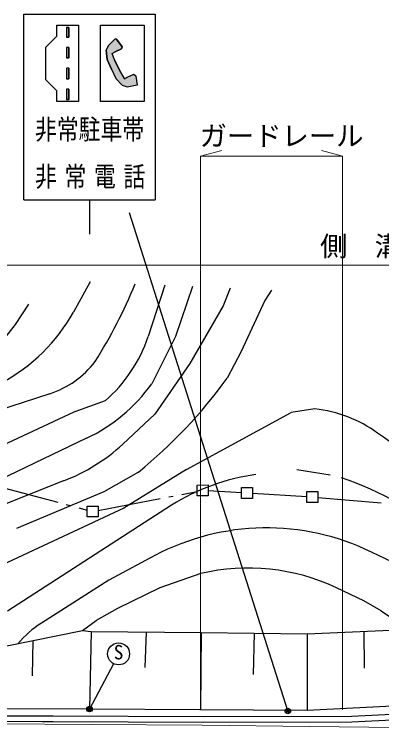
# Model space of a CAD drawing. Units: millimetres, scale not verified. Extents: x 40000 to 680000, y 20000 to 380000.
# Drawn here: x 380883 to 414511, y 280191 to 345520 of the extents above; entities that cross this region are included whole.
import ezdxf
from ezdxf.enums import TextEntityAlignment as Align

# ---------------------------------------------------------------- set-up
doc = ezdxf.new("R2010")
doc.units = ezdxf.units.MM
doc.header["$LTSCALE"] = 1000
doc.header["$PDMODE"] = 32
doc.header["$PDSIZE"] = 500
doc.linetypes.add('CHAIN', pattern=[18.5, 12, -1.5, 3.5, -1.5])
for name, color, linetype, lineweight in [('M-BGD', 7, 'Continuous', 25), ('M-BMK', 2, 'CHAIN', 13), ('M-BMK-ROW', 30, 'Continuous', 25), ('M-STR-HTXT', 7, 'Continuous', 13), ('M-STR-STRC', 7, 'Continuous', 25)]:
    doc.layers.add(name, color=color, linetype=linetype, lineweight=lineweight)
doc.styles.add('ＭＳ ゴシック', font='')
doc.styles.get('ＭＳ ゴシック').set_extended_font_data('MS Gothic')

msp = doc.modelspace()

# ---------------------------------------------------------------- hatches: boundary and pattern name
at = {"layer": 'M-STR-STRC'}
for points in [[(385872, 343420), (385872, 344320), (385672, 344320), (385672, 343420)], [(389783, 340508), (390190, 339650), (390765, 339016), (391227, 338887), (392144, 339059), (392154, 339069), (392031, 339855), (391795, 340000), (391187, 339722), (390971, 339603), (390508, 340403), (390041, 341345), (389845, 341942), (390101, 342085), (390708, 342365), (390755, 342544), (390236, 343245), (390126, 343271), (389494, 342660), (389291, 342225), (389397, 341376)], [(385872, 341520), (385872, 342470), (385672, 342470), (385672, 341520)], [(385872, 339620), (385872, 340570), (385672, 340570), (385672, 339620)], [(385872, 337720), (385872, 338670), (385672, 338670), (385672, 337720)]]:
    msp.add_hatch(color=256, dxfattribs=at).paths.add_polyline_path(points)

# ---------------------------------------------------------------- linework, layer by layer
at = {"layer": 'M-BGD'}
for p, q in [((387840, 321025), (386298, 318245)), ((394670, 320707), (393134, 316016)), ((397182, 320591), (395623, 316020)), ((400648, 320429), (399989, 318814)), ((404437, 320256), (403803, 319323)), ((382180, 318986), (380962, 317111)), ((399989, 318814), (396947, 313531)), ((403803, 319323), (401642, 314633)), ((380962, 317111), (378513, 314012)), ((395623, 316020), (393464, 311692)), ((401642, 314633), (400363, 312189)), ((396947, 313531), (393759, 308911)), ((384149, 310774), (378995, 309112)), ((389194, 310116), (386325, 309095)), ((386325, 309095), (374769, 303685)), ((396633, 303822), (406220, 309064)), ((408391, 309379), (406220, 309064)), ((393759, 308911), (390821, 306157)), ((387486, 306696), (379538, 302887)), ((396633, 303822), (390916, 300293)), ((406749, 303826), (409781, 303333)), ((392259, 303604), (389071, 301779)), ((385393, 302788), (379036, 300266)), ((389071, 301779), (381093, 298428)), ((395272, 300579), (380267, 290866)), ((390916, 300293), (378558, 294534)), ((393742, 295957), (389545, 293716)), ((415497, 295364), (413572, 296279)), ((397950, 294302), (394213, 292997)), ((389545, 293716), (383374, 289777)), ((394213, 292997), (390324, 291105)), ((412887, 291809), (410378, 293004)), ((414469, 290905), (412887, 291809)), ((390324, 291105), (388389, 290008)), ((414469, 290905), (415231, 290362)), ((387119, 289079), (388389, 290008)), ((387912, 288991), (387768, 281894)), ((392943, 288949), (392837, 285707)), ((397973, 288907), (397932, 281817)), ((402832, 288845), (402758, 285063)), ((407692, 288784), (407678, 281760)), ((412879, 289022), (412904, 285641)), ((382591, 288177), (382510, 284946)), ((411740, 281244), (428013, 282054)), ((380219, 281286), (383449, 281272)), ((383449, 281272), (384449, 281268)), ((384449, 281268), (398167, 281207)), ((398163, 281207), (411763, 281245)), ((411765, 280745), (428038, 281555)), ((380217, 280786), (383451, 280772)), ((383451, 280772), (384451, 280768)), ((384451, 280768), (398164, 280707)), ((398164, 280707), (411765, 280745))]:
    msp.add_line(p, q, dxfattribs=at)
for points in [[(367795, 285602), (369779, 285819), (372867, 286424), (378062, 287275), (387119, 289079), (387912, 288991), (397973, 288907), (407692, 288784), (418066, 289259)], [(417912, 282295), (407678, 281760), (397850, 281817), (387768, 281894), (377744, 281927), (367654, 282087)]]:
    msp.add_lwpolyline(points, dxfattribs=at)
for centre, major_axis, ratio, start_param, end_param in [((347492, 339613), (-3524, -48515), 0.991376, 1.081321, 1.246306), ((372054, 326356), (-1196, -16464), 0.991376, 0.563331, 1.128969), ((380551, 320268), (-970, -13355), 0.991376, 0.782103, 1.319537), ((381450, 319063), (-632, -8705), 0.991375, 0.390266, 0.983719), ((380901, 320854), (-1134, -15606), 0.991376, 0.511533, 1.017061), ((363772, 339139), (-3313, -45608), 0.991376, 0.752579, 1.012382), ((407137, 297409), (-872, -12004), 0.991376, 2.589522, 3.109456), ((398053, 282585), (-2132, -29359), 0.991376, 2.265517, 2.63167), ((379213, 319065), (-1263, -17393), 0.991376, 0.438712, 0.809267), ((405673, 283541), (-1450, -19968), 0.991376, 3.350403, 3.766233), ((401010, 273896), (-2232, -30734), 0.991376, 2.514501, 2.886983), ((403950, 276198), (-1615, -22234), 0.991376, 2.764324, 3.694836), ((402291, 275615), (-1391, -19148), 0.991376, 2.775901, 3.444825), ((388469, 281693), (-694, -9560), 0.991376, 3.780595, 4.083274)]:
    msp.add_ellipse(centre, major_axis=major_axis, ratio=ratio, start_param=start_param, end_param=end_param, dxfattribs=at)
at = {"layer": 'M-BMK'}
for p, q in [((378029, 280541), (387929, 280491)), ((387929, 280491), (398082, 280415)), ((398082, 280415), (407929, 280315)), ((407929, 280315), (417855, 280191))]:
    msp.add_line(p, q, dxfattribs=at)
at = {"layer": 'M-BMK-ROW'}
for p, q in [((380023, 302124), (384855, 300841)), ((396214, 301552), (397616, 301820)), ((401678, 301702), (398618, 301886)), ((388572, 300091), (394249, 301176)), ((395035, 301326), (395428, 301402)), ((407664, 301345), (402681, 301643)), ((408679, 301272), (414446, 300790)), ((385628, 300635), (386015, 300533)), ((386788, 300327), (387550, 300125))]:
    msp.add_line(p, q, dxfattribs=at)
for points in [[(398618, 301414), (397616, 301414), (397616, 302416), (398618, 302417)], [(402681, 301171), (401679, 301171), (401678, 302173), (402681, 302174)], [(408667, 300814), (407664, 300813), (407664, 301815), (408666, 301816)], [(388552, 299491), (387550, 299490), (387550, 300493), (388552, 300493)]]:
    msp.add_lwpolyline(points, close=True, dxfattribs=at)
at = {"layer": 'M-STR-HTXT'}
for p, q in [((397932, 332518), (399863, 333035)), ((410932, 332518), (409000, 333035)), ((410932, 332518), (397932, 332518)), ((397932, 332518), (397932, 281817)), ((410932, 332518), (410932, 281817)), ((470819, 322538), (375001, 322538))]:
    msp.add_line(p, q, dxfattribs=at)
at = {"layer": 'M-STR-STRC'}
for p, q in [((381772, 345520), (393772, 345520)), ((381772, 328520), (381772, 345520)), ((393772, 345520), (393772, 328520)), ((384772, 344520), (386772, 344520)), ((384772, 343520), (384772, 344520)), ((385672, 344320), (385672, 343420)), ((385672, 344320), (385872, 344320)), ((385872, 344320), (385872, 343420)), ((386772, 344520), (386772, 337520)), ((388772, 344520), (392772, 344520)), ((388772, 337520), (388772, 344520)), ((392772, 344520), (392772, 337520)), ((383772, 342520), (384772, 343520)), ((385872, 343420), (385672, 343420)), ((389494, 342660), (390126, 343271)), ((390126, 343271), (390236, 343245)), ((390236, 343245), (390755, 342544)), ((383772, 339520), (383772, 342520)), ((385872, 342470), (385672, 342470)), ((385672, 342470), (385672, 341520)), ((385872, 342470), (385872, 341520)), ((389291, 342225), (389494, 342660)), ((390708, 342365), (390101, 342085)), ((390755, 342544), (390708, 342365)), ((389397, 341376), (389291, 342225)), ((389845, 341942), (390101, 342085)), ((390041, 341345), (389845, 341942)), ((385872, 341520), (385672, 341520)), ((389783, 340508), (389397, 341376)), ((390041, 341345), (390508, 340403)), ((385872, 340570), (385672, 340570)), ((385672, 340570), (385672, 339620)), ((385872, 340570), (385872, 339620)), ((389783, 340508), (390190, 339650)), ((390508, 340403), (390971, 339603)), ((390971, 339603), (391187, 339722)), ((391795, 340000), (391187, 339722)), ((392031, 339855), (391795, 340000)), ((392154, 339069), (392031, 339855)), ((384772, 338520), (383772, 339520)), ((385872, 339620), (385672, 339620)), ((390190, 339650), (390765, 339016)), ((391227, 338887), (392144, 339059)), ((392144, 339059), (392154, 339069)), ((384772, 337520), (384772, 338520)), ((385872, 338670), (385672, 338670)), ((385672, 338670), (385672, 337720)), ((385872, 338670), (385872, 337720)), ((390765, 339016), (391227, 338887)), ((386772, 337520), (384772, 337520)), ((385872, 337720), (385672, 337720)), ((392772, 337520), (388772, 337520)), ((381772, 328520), (393772, 328520)), ((387772, 328520), (387772, 325377)), ((405918, 281726), (391431, 327338)), ((389977, 286052), (387768, 281894))]:
    msp.add_line(p, q, dxfattribs=at)
for points in [[(385872, 343420), (385872, 344320), (385672, 344320), (385672, 343420)], [(389783, 340508), (390190, 339650), (390765, 339016), (391227, 338887), (392144, 339059), (392154, 339069), (392031, 339855), (391795, 340000), (391187, 339722), (390971, 339603), (390508, 340403), (390041, 341345), (389845, 341942), (390101, 342085), (390708, 342365), (390755, 342544), (390236, 343245), (390126, 343271), (389494, 342660), (389291, 342225), (389397, 341376)], [(385872, 341520), (385872, 342470), (385672, 342470), (385672, 341520)], [(385872, 339620), (385872, 340570), (385672, 340570), (385672, 339620)], [(385872, 337720), (385872, 338670), (385672, 338670), (385672, 337720)]]:
    msp.add_lwpolyline(points, close=True, dxfattribs=at)
for centre, radius in [((390427, 286952), 1006), ((387768, 281894), 150), ((387768, 281894), 120), ((387768, 281894), 90), ((387768, 281894), 60), ((387768, 281894), 30), ((405918, 281726), 150), ((405918, 281726), 120), ((405918, 281726), 90), ((405918, 281726), 60), ((405918, 281726), 30)]:
    msp.add_circle(centre, radius, dxfattribs=at)
for p in [(387768, 281894), (405918, 281726)]:
    msp.add_point(p, dxfattribs=at)

# ---------------------------------------------------------------- texts
at = {"layer": 'M-STR-HTXT', "style": 'ＭＳ ゴシック'}
for s, p in [('ガードレール\u3000L=13.0', (397845, 332918)), ('側\u3000溝\u3000L=95.4', (408868, 322816))]:
    msp.add_text(s, height=1833, dxfattribs=at).set_placement(p, align=Align.BOTTOM_LEFT)
at = {"layer": 'M-STR-STRC', "style": 'ＭＳ ゴシック', "width": 0.8}
msp.add_text('非常駐車帯', height=1833, dxfattribs=at).set_placement((382772, 333520), align=Align.BOTTOM_LEFT)
at = {"layer": 'M-STR-STRC', "style": 'ＭＳ ゴシック'}
msp.add_text('S', height=1320, dxfattribs=at).set_placement((390427, 286052), align=Align.BOTTOM_CENTER)
at = {"layer": 'M-STR-STRC', "insert": (382772, 329520), "char_height": 1833, "attachment_point": 7, "style": 'ＭＳ ゴシック'}
msp.add_mtext('\\T1.35;\\W0.8;非常電話', dxfattribs=at)

doc.saveas('drawing.dxf')
